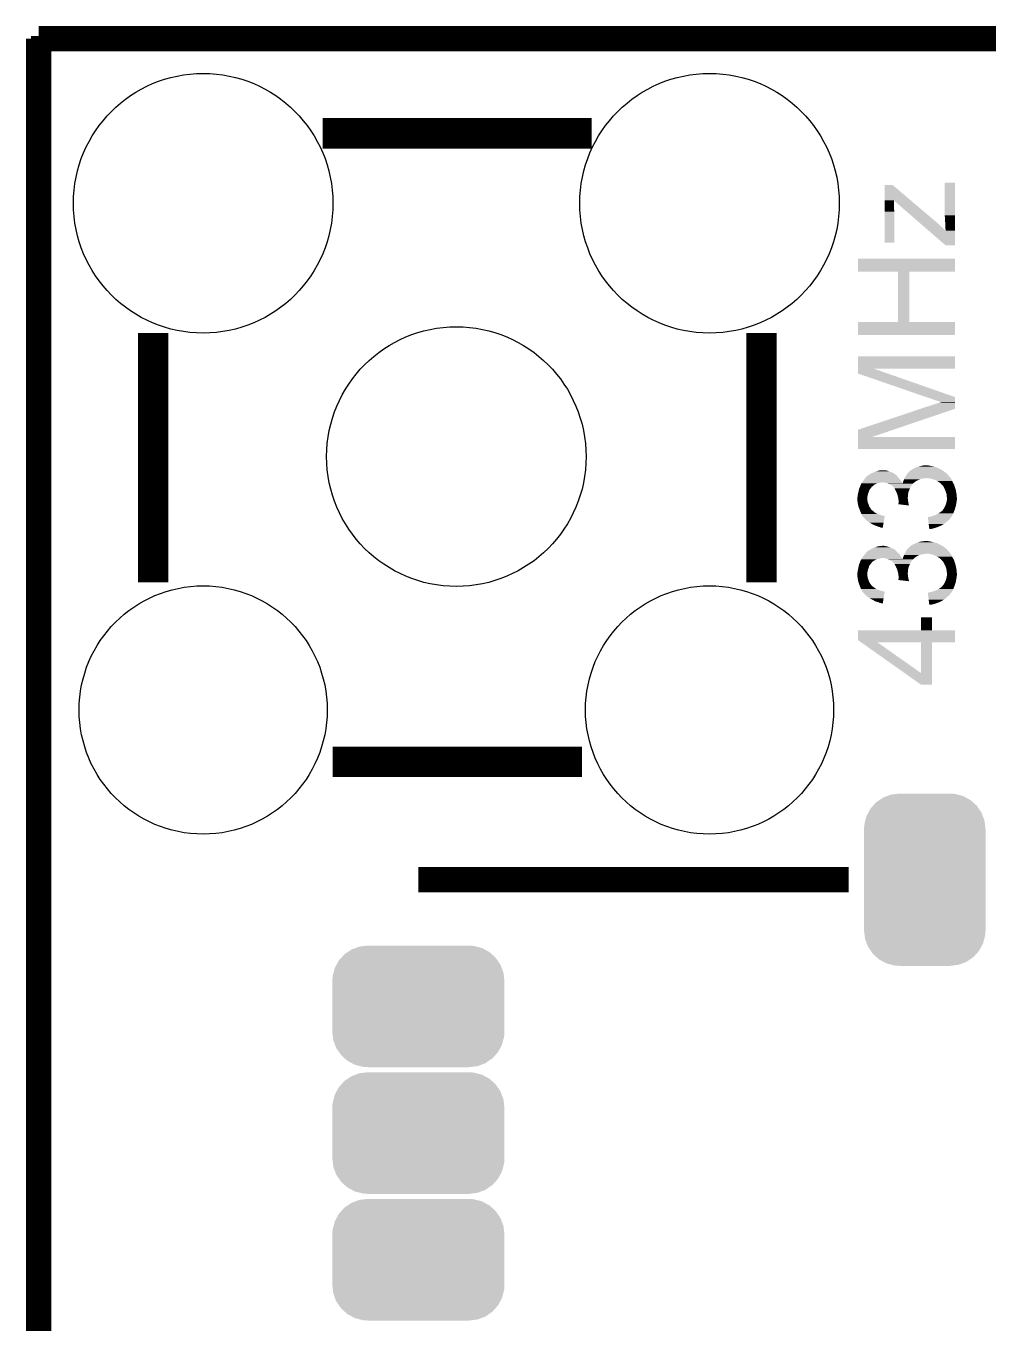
# Model space of a CAD drawing. Extents: x -0.06 to 0.95, y -0.15 to 2.11.
# Drawn here: x -0.055 to 0.325, y 1.595 to 2.107 of the extents above; entities that cross this region are included whole.
import ezdxf

# ---------------------------------------------------------------- set-up
doc = ezdxf.new("R2010")
doc.units = 0
doc.layers.get('0').update_dxf_attribs({"linetype": 'CONTINUOUS'})
for name, color, linetype in [('LORA_CLICK_V104_GKO', 7, 'CONTINUOUS'), ('LORA_CLICK_V104_GTO', 6, 'CONTINUOUS'), ('LORA_CLICK_V104_GTS', 1, 'CONTINUOUS')]:
    doc.layers.add(name, color=color, linetype=linetype)

# ---------------------------------------------------------------- blocks, each defined once
blk = doc.blocks.new('CUSTOM_14')
for points in [[(-0.03042, 0.01921), (-0.02921, 0.02055), (0.03055, 0.01921), (0.02906, 0.02055)], [(-0.02921, 0.02055), (-0.02789, 0.02144), (0.02906, 0.02055), (0.02807, 0.02144)], [(-0.02789, 0.02144), (-0.02644, 0.02243), (0.02807, 0.02144), (0.02624, 0.02243)], [(-0.02644, 0.02243), (-0.02485, 0.02303), (0.02624, 0.02243), (0.02513, 0.02303)], [(-0.02485, 0.02303), (-0.02332, 0.0236), (0.02513, 0.02303), (0.02293, 0.0236)], [(-0.02332, 0.0236), (-0.02107, 0.02387), (0.02293, 0.0236), (0.02189, 0.02387)], [(-0.02107, 0.02387), (-0.02, 0.024), (0.02189, 0.02387), (0.02, 0.024)], [(-0.03303, 0.01513), (-0.03232, 0.01644), (0.03292, 0.01513), (0.03243, 0.01644)], [(-0.03232, 0.01644), (-0.03144, 0.01807), (0.03243, 0.01644), (0.03132, 0.01807)], [(-0.03144, 0.01807), (-0.03042, 0.01921), (0.03132, 0.01807), (0.03055, 0.01921)], [(-0.034, 0.01), (-0.03387, 0.01189), (0.034, 0.01), (0.03377, 0.01189)], [(-0.03387, 0.01189), (-0.0335, 0.01332), (0.03377, 0.01189), (0.0336, 0.01332)], [(-0.0335, 0.01332), (-0.03303, 0.01513), (0.0336, 0.01332), (0.03292, 0.01513)], [(-0.034, -0.01), (-0.034, 0.01), (0.034, -0.01), (0.034, 0.01)], [(-0.03377, -0.01189), (-0.034, -0.01), (0.03387, -0.01189), (0.034, -0.01)], [(-0.0336, -0.01332), (-0.03377, -0.01189), (0.0335, -0.01332), (0.03387, -0.01189)], [(-0.03292, -0.01513), (-0.0336, -0.01332), (0.03303, -0.01513), (0.0335, -0.01332)], [(-0.03243, -0.01644), (-0.03292, -0.01513), (0.03232, -0.01644), (0.03303, -0.01513)], [(-0.03132, -0.01807), (-0.03243, -0.01644), (0.03144, -0.01807), (0.03232, -0.01644)], [(-0.03055, -0.01921), (-0.03132, -0.01807), (0.03042, -0.01921), (0.03144, -0.01807)], [(-0.02906, -0.02055), (-0.03055, -0.01921), (0.02921, -0.02055), (0.03042, -0.01921)], [(-0.02807, -0.02144), (-0.02906, -0.02055), (0.02789, -0.02144), (0.02921, -0.02055)], [(-0.02624, -0.02243), (-0.02807, -0.02144), (0.02644, -0.02243), (0.02789, -0.02144)], [(-0.02513, -0.02303), (-0.02624, -0.02243), (0.02485, -0.02303), (0.02644, -0.02243)], [(-0.02293, -0.0236), (-0.02513, -0.02303), (0.02332, -0.0236), (0.02485, -0.02303)], [(-0.02189, -0.02387), (-0.02293, -0.0236), (0.02107, -0.02387), (0.02332, -0.0236)], [(-0.02, -0.024), (-0.02189, -0.02387), (0.02, -0.024), (0.02107, -0.02387)]]:
    blk.add_solid(points)
blk = doc.blocks.new('CUSTOM_15')
for points in [[(-0.01921, 0.03055), (-0.01789, 0.03144), (0.01906, 0.03055), (0.01807, 0.03144)], [(-0.01789, 0.03144), (-0.01644, 0.03243), (0.01807, 0.03144), (0.01624, 0.03243)], [(-0.01644, 0.03243), (-0.01485, 0.03303), (0.01624, 0.03243), (0.01513, 0.03303)], [(-0.01485, 0.03303), (-0.01332, 0.0336), (0.01513, 0.03303), (0.01293, 0.0336)], [(-0.01332, 0.0336), (-0.01107, 0.03387), (0.01293, 0.0336), (0.01189, 0.03387)], [(-0.01107, 0.03387), (-0.01, 0.034), (0.01189, 0.03387), (0.01, 0.034)], [(-0.02303, 0.02513), (-0.02232, 0.02644), (0.02292, 0.02513), (0.02243, 0.02644)], [(-0.02232, 0.02644), (-0.02144, 0.02807), (0.02243, 0.02644), (0.02132, 0.02807)], [(-0.02144, 0.02807), (-0.02042, 0.02921), (0.02132, 0.02807), (0.02055, 0.02921)], [(-0.02042, 0.02921), (-0.01921, 0.03055), (0.02055, 0.02921), (0.01906, 0.03055)], [(-0.024, 0.02), (-0.02387, 0.02189), (0.024, 0.02), (0.02377, 0.02189)], [(-0.02387, 0.02189), (-0.0235, 0.02332), (0.02377, 0.02189), (0.0236, 0.02332)], [(-0.0235, 0.02332), (-0.02303, 0.02513), (0.0236, 0.02332), (0.02292, 0.02513)], [(-0.024, -0.02), (-0.024, 0.02), (0.024, -0.02), (0.024, 0.02)], [(-0.02377, -0.02189), (-0.024, -0.02), (0.02387, -0.02189), (0.024, -0.02)], [(-0.0236, -0.02332), (-0.02377, -0.02189), (0.0235, -0.02332), (0.02387, -0.02189)], [(-0.02292, -0.02513), (-0.0236, -0.02332), (0.02303, -0.02513), (0.0235, -0.02332)], [(-0.02243, -0.02644), (-0.02292, -0.02513), (0.02232, -0.02644), (0.02303, -0.02513)], [(-0.02132, -0.02807), (-0.02243, -0.02644), (0.02144, -0.02807), (0.02232, -0.02644)], [(-0.02055, -0.02921), (-0.02132, -0.02807), (0.02042, -0.02921), (0.02144, -0.02807)], [(-0.01906, -0.03055), (-0.02055, -0.02921), (0.01921, -0.03055), (0.02042, -0.02921)], [(-0.01807, -0.03144), (-0.01906, -0.03055), (0.01789, -0.03144), (0.01921, -0.03055)], [(-0.01624, -0.03243), (-0.01807, -0.03144), (0.01644, -0.03243), (0.01789, -0.03144)], [(-0.01513, -0.03303), (-0.01624, -0.03243), (0.01485, -0.03303), (0.01644, -0.03243)], [(-0.01293, -0.0336), (-0.01513, -0.03303), (0.01332, -0.0336), (0.01485, -0.03303)], [(-0.01189, -0.03387), (-0.01293, -0.0336), (0.01107, -0.03387), (0.01332, -0.0336)], [(-0.01, -0.034), (-0.01189, -0.03387), (0.01, -0.034), (0.01107, -0.03387)]]:
    blk.add_solid(points)
blk = doc.blocks.new('ROUND_18')
blk.add_circle((0, 0), 0.05125)
blk = doc.blocks.new('ROUND_19')
blk.add_circle((0, 0), 0.049)
blk = doc.blocks.new('ROUND_20')
blk.add_circle((0, 0), 0.05125)

msp = doc.modelspace()

# ---------------------------------------------------------------- linework, layer by layer
at = {"layer": 'LORA_CLICK_V104_GKO'}
for points, const_width in [([(-0.05, 2.102), (0.95, 2.102)], 0.01), ([(-0.05, -0.15), (-0.05, 2.102)], 0.01), ([(-0.05, -0.15), (-0.05, 2.1), (0.95, 2.1)], 0.006)]:
    msp.add_lwpolyline(points, dxfattribs=dict(at, const_width=const_width))
at = {"layer": 'LORA_CLICK_V104_GTO'}
for points, const_width in [([(0.0622, 2.0646), (0.1685, 2.0646)], 0.012), ([(-0.0047, 1.8874), (-0.0047, 1.9858)], 0.012), ([(0.2355, 1.8874), (0.2355, 1.9858)], 0.012), ([(0.0662, 1.8165), (0.1646, 1.8165)], 0.012), ([(0.1, 1.77), (0.27, 1.77)], 0.01)]:
    msp.add_lwpolyline(points, dxfattribs=dict(at, const_width=const_width))
for points in [[(0.2841, 2.0381), (0.2841, 2.0442), (0.2945, 2.0381), (0.2873, 2.0442)], [(0.2841, 2.0442), (0.2841, 2.0442), (0.2873, 2.0442), (0.2841, 2.0442)], [(0.3079, 2.0322), (0.3079, 2.0451), (0.312, 2.0322), (0.312, 2.0451)], [(0.3079, 2.0451), (0.3079, 2.0451), (0.312, 2.0451), (0.3079, 2.0451)], [(0.2841, 2.0376), (0.2841, 2.0381), (0.2878, 2.0376), (0.2878, 2.0381)], [(0.29806, 2.0292), (0.2878, 2.0381), (0.305, 2.0292), (0.2945, 2.0381)], [(0.2841, 2.0371), (0.2841, 2.0376), (0.2879, 2.0371), (0.2878, 2.0376)], [(0.2841, 2.0346), (0.2841, 2.0371), (0.2879, 2.0346), (0.2879, 2.0371)], [(0.2841, 2.0337), (0.2841, 2.0346), (0.288, 2.0337), (0.2879, 2.0346)], [(0.2841, 2.0215), (0.2841, 2.0337), (0.288, 2.0215), (0.288, 2.0337)], [(0.30151, 2.0262), (0.29806, 2.0292), (0.3082, 2.0262), (0.305, 2.0292)], [(0.308, 2.0301), (0.3079, 2.0322), (0.312, 2.0301), (0.312, 2.0322)], [(0.3081, 2.0291), (0.308, 2.0301), (0.312, 2.0291), (0.312, 2.0301)], [(0.3081, 2.0274), (0.3081, 2.0291), (0.312, 2.0274), (0.312, 2.0291)], [(0.3082, 2.0204), (0.30151, 2.0262), (0.312, 2.0204), (0.312, 2.0262)], [(0.3082, 2.0268), (0.3081, 2.0274), (0.312, 2.0268), (0.312, 2.0274)], [(0.3082, 2.0262), (0.3082, 2.0268), (0.312, 2.0262), (0.312, 2.0268)], [(0.2736, 2.01), (0.2736, 2.0151), (0.312, 2.01), (0.312, 2.0151)], [(0.2736, 2.0151), (0.2736, 2.0151), (0.312, 2.0151), (0.2736, 2.0151)], [(0.2894, 1.9901), (0.2894, 2.01), (0.2939, 1.9901), (0.2939, 2.01)], [(0.2894, 2.01), (0.2894, 2.01), (0.2939, 2.01), (0.312, 2.01)], [(0.2736, 1.985), (0.2736, 1.9901), (0.312, 1.985), (0.312, 1.9901)], [(0.2736, 1.9901), (0.2736, 1.9901), (0.312, 1.9901), (0.2939, 1.9901)], [(0.2736, 1.9717), (0.2736, 1.9766), (0.312, 1.9717), (0.312, 1.9766)], [(0.2736, 1.9766), (0.2736, 1.9766), (0.312, 1.9766), (0.2736, 1.9766)], [(0.2736, 1.9698), (0.2736, 1.9717), (0.28534, 1.9698), (0.2799, 1.9717)], [(0.2736, 1.9717), (0.2736, 1.9717), (0.2799, 1.9717), (0.312, 1.9717)], [(0.3003, 1.9606), (0.2736, 1.9698), (0.31171, 1.9606), (0.28534, 1.9698)], [(0.2736, 1.9476), (0.29841, 1.9559), (0.28755, 1.9476), (0.312, 1.9559)], [(0.29841, 1.9559), (0.3008, 1.9567), (0.312, 1.9559), (0.312, 1.9567)], [(0.3006, 1.9605), (0.3003, 1.9606), (0.312, 1.9605), (0.31171, 1.9606)], [(0.303, 1.9597), (0.3006, 1.9605), (0.312, 1.9597), (0.312, 1.9605)], [(0.301, 1.9567), (0.3012, 1.9568), (0.312, 1.9567), (0.312, 1.9568)], [(0.3012, 1.9568), (0.3057, 1.9583), (0.312, 1.9568), (0.312, 1.9583)], [(0.3041, 1.9593), (0.303, 1.9597), (0.312, 1.9593), (0.312, 1.9597)], [(0.3056, 1.9588), (0.3041, 1.9593), (0.312, 1.9588), (0.312, 1.9593)], [(0.3061, 1.9586), (0.3056, 1.9588), (0.312, 1.9586), (0.312, 1.9588)], [(0.3057, 1.9583), (0.3065, 1.9585), (0.312, 1.9583), (0.312, 1.9585)], [(0.3065, 1.9585), (0.3064, 1.9586), (0.312, 1.9585), (0.312, 1.9586)], [(0.2736, 1.9448), (0.2736, 1.9476), (0.27931, 1.9448), (0.28755, 1.9476)], [(0.2736, 1.94), (0.2736, 1.9448), (0.312, 1.94), (0.312, 1.9448)], [(0.2736, 1.9448), (0.2736, 1.9448), (0.312, 1.9448), (0.27931, 1.9448)], [(0.2785, 1.9302), (0.2786, 1.9303), (0.2881, 1.9302), (0.288, 1.9303)], [(0.2786, 1.9303), (0.2789, 1.9304), (0.288, 1.9303), (0.2878, 1.9304)], [(0.2789, 1.9304), (0.2794, 1.9306), (0.2878, 1.9304), (0.2874, 1.9306)], [(0.2794, 1.9306), (0.2796, 1.9307), (0.2874, 1.9306), (0.2872, 1.9307)], [(0.2796, 1.9307), (0.28, 1.9309), (0.2872, 1.9307), (0.28667, 1.9309)], [(0.28, 1.9309), (0.2807, 1.9312), (0.28667, 1.9309), (0.28587, 1.9312)], [(0.2807, 1.9312), (0.2811, 1.9313), (0.28587, 1.9312), (0.2856, 1.9313)], [(0.2811, 1.9313), (0.2815, 1.9314), (0.2856, 1.9313), (0.28525, 1.9314)], [(0.2815, 1.9314), (0.282, 1.9315), (0.28525, 1.9314), (0.2849, 1.9315)], [(0.282, 1.9315), (0.2825, 1.9316), (0.2849, 1.9315), (0.2843, 1.9316)], [(0.2929, 1.93), (0.29329, 1.9305), (0.309, 1.93), (0.3085, 1.9305)], [(0.29329, 1.9305), (0.2936, 1.9309), (0.3085, 1.9305), (0.30794, 1.9309)], [(0.2936, 1.9309), (0.29437, 1.9315), (0.30794, 1.9309), (0.3071, 1.9315)], [(0.29437, 1.9315), (0.2945, 1.9316), (0.3071, 1.9315), (0.30694, 1.9316)], [(0.2945, 1.9316), (0.2946, 1.9317), (0.30694, 1.9316), (0.30678, 1.9317)], [(0.2946, 1.9317), (0.2949, 1.9319), (0.30678, 1.9317), (0.30646, 1.9319)], [(0.2949, 1.9319), (0.2951, 1.932), (0.30646, 1.9319), (0.3063, 1.932)], [(0.2951, 1.932), (0.2955, 1.9322), (0.3063, 1.932), (0.3059, 1.9322)], [(0.2955, 1.9322), (0.29568, 1.9323), (0.3059, 1.9322), (0.3057, 1.9323)], [(0.29568, 1.9323), (0.2962, 1.9326), (0.3057, 1.9323), (0.305, 1.9326)], [(0.2962, 1.9326), (0.2971, 1.9329), (0.305, 1.9326), (0.30416, 1.9329)], [(0.2971, 1.9329), (0.29777, 1.9331), (0.30416, 1.9329), (0.3036, 1.9331)], [(0.29777, 1.9331), (0.2981, 1.9332), (0.3036, 1.9331), (0.303, 1.9332)], [(0.2981, 1.9332), (0.2993, 1.9335), (0.303, 1.9332), (0.3015, 1.9335)], [(0.27436, 1.925), (0.2746, 1.9256), (0.279, 1.925), (0.2797, 1.9256)], [(0.2746, 1.9256), (0.2748, 1.9261), (0.2797, 1.9256), (0.2804, 1.9261)], [(0.2748, 1.9262), (0.2749, 1.9263), (0.28063, 1.9262), (0.28087, 1.9263)], [(0.2748, 1.9261), (0.2748, 1.9262), (0.2804, 1.9261), (0.28063, 1.9262)], [(0.2749, 1.9263), (0.27493, 1.9264), (0.28087, 1.9263), (0.2811, 1.9264)], [(0.27493, 1.9264), (0.275, 1.9266), (0.2811, 1.9264), (0.2818, 1.9266)], [(0.275, 1.9266), (0.27508, 1.9267), (0.2818, 1.9266), (0.2824, 1.9267)], [(0.27508, 1.9267), (0.27516, 1.9268), (0.2824, 1.9267), (0.2829, 1.9268)], [(0.27516, 1.9268), (0.27556, 1.9273), (0.29095, 1.9268), (0.2907, 1.9273)], [(0.27556, 1.9273), (0.2758, 1.9276), (0.2907, 1.9273), (0.29049, 1.9276)], [(0.2758, 1.9276), (0.27609, 1.928), (0.29049, 1.9276), (0.2902, 1.928)], [(0.27609, 1.928), (0.2763, 1.9283), (0.2902, 1.928), (0.28994, 1.9283)], [(0.2763, 1.9283), (0.27664, 1.9287), (0.28994, 1.9283), (0.2896, 1.9287)], [(0.27664, 1.9287), (0.2769, 1.929), (0.2896, 1.9287), (0.28935, 1.929)], [(0.2769, 1.929), (0.27725, 1.9293), (0.28935, 1.929), (0.2891, 1.9293)], [(0.27725, 1.9293), (0.2776, 1.9296), (0.2891, 1.9293), (0.2888, 1.9296)], [(0.2776, 1.9296), (0.27775, 1.9297), (0.2888, 1.9296), (0.2887, 1.9297)], [(0.27775, 1.9297), (0.2782, 1.93), (0.2887, 1.9297), (0.2883, 1.93)], [(0.2782, 1.93), (0.2785, 1.9302), (0.2883, 1.93), (0.2881, 1.9302)], [(0.2845, 1.9267), (0.2839, 1.9268), (0.291, 1.9267), (0.29095, 1.9268)], [(0.2854, 1.9264), (0.2845, 1.9267), (0.29115, 1.9264), (0.291, 1.9267)], [(0.28559, 1.9263), (0.2854, 1.9264), (0.2912, 1.9263), (0.29115, 1.9264)], [(0.2862, 1.926), (0.2856, 1.9263), (0.2951, 1.926), (0.2953, 1.9263)], [(0.287, 1.9256), (0.2862, 1.926), (0.29478, 1.9256), (0.2951, 1.926)], [(0.2871, 1.9255), (0.287, 1.9256), (0.2947, 1.9255), (0.29478, 1.9256)], [(0.2875, 1.9251), (0.2871, 1.9255), (0.2945, 1.9251), (0.2947, 1.9255)], [(0.2912, 1.9265), (0.2913, 1.9266), (0.29551, 1.9265), (0.29563, 1.9266)], [(0.2912, 1.9264), (0.2912, 1.9265), (0.2954, 1.9264), (0.29551, 1.9265)], [(0.2912, 1.9263), (0.2912, 1.9264), (0.2953, 1.9263), (0.2954, 1.9264)], [(0.2913, 1.9266), (0.29147, 1.9271), (0.29563, 1.9266), (0.2962, 1.9271)], [(0.29147, 1.9271), (0.2916, 1.9275), (0.2962, 1.9271), (0.29692, 1.9275)], [(0.2916, 1.9275), (0.29164, 1.9276), (0.29692, 1.9275), (0.2971, 1.9276)], [(0.29164, 1.9276), (0.29179, 1.928), (0.2971, 1.9276), (0.298, 1.928)], [(0.29179, 1.928), (0.2919, 1.9283), (0.298, 1.928), (0.2989, 1.9283)], [(0.2919, 1.9283), (0.29196, 1.9284), (0.2989, 1.9283), (0.2996, 1.9284)], [(0.29196, 1.9284), (0.29202, 1.9285), (0.2996, 1.9284), (0.3002, 1.9285)], [(0.29202, 1.9285), (0.29221, 1.9288), (0.31022, 1.9285), (0.31, 1.9288)], [(0.29221, 1.9288), (0.2924, 1.9291), (0.31, 1.9288), (0.3097, 1.9291)], [(0.2924, 1.9291), (0.29257, 1.9294), (0.3097, 1.9291), (0.3095, 1.9294)], [(0.29257, 1.9294), (0.29268, 1.9296), (0.3095, 1.9294), (0.3093, 1.9296)], [(0.29268, 1.9296), (0.29279, 1.9298), (0.3093, 1.9296), (0.3092, 1.9298)], [(0.29279, 1.9298), (0.2929, 1.93), (0.3092, 1.9298), (0.309, 1.93)], [(0.302, 1.9284), (0.3008, 1.9285), (0.3103, 1.9284), (0.31022, 1.9285)], [(0.3031, 1.9281), (0.302, 1.9284), (0.31048, 1.9281), (0.3103, 1.9284)], [(0.30377, 1.9279), (0.3031, 1.9281), (0.3106, 1.9279), (0.31048, 1.9281)], [(0.3041, 1.9278), (0.30377, 1.9279), (0.31065, 1.9278), (0.3106, 1.9279)], [(0.3049, 1.9274), (0.3041, 1.9278), (0.31085, 1.9274), (0.31065, 1.9278)], [(0.30504, 1.9273), (0.3049, 1.9274), (0.3109, 1.9273), (0.31085, 1.9274)], [(0.3056, 1.9269), (0.30504, 1.9273), (0.31107, 1.9269), (0.3109, 1.9273)], [(0.3061, 1.9266), (0.3056, 1.9269), (0.3112, 1.9266), (0.31107, 1.9269)], [(0.3065, 1.9262), (0.3061, 1.9266), (0.31143, 1.9262), (0.3112, 1.9266)], [(0.30677, 1.9259), (0.3065, 1.9262), (0.3116, 1.9259), (0.31143, 1.9262)], [(0.3073, 1.9253), (0.30677, 1.9259), (0.31177, 1.9253), (0.3116, 1.9259)], [(0.30736, 1.9252), (0.3073, 1.9253), (0.3118, 1.9252), (0.31177, 1.9253)], [(0.3078, 1.9244), (0.30736, 1.9252), (0.3121, 1.9244), (0.3118, 1.9252)], [(0.2734, 1.9209), (0.2735, 1.9215), (0.27734, 1.9209), (0.2774, 1.9215)], [(0.2734, 1.9205), (0.2734, 1.9209), (0.2773, 1.9205), (0.27734, 1.9209)], [(0.2734, 1.92), (0.2734, 1.9205), (0.2773, 1.92), (0.2773, 1.9205)], [(0.2735, 1.9215), (0.2736, 1.9223), (0.2774, 1.9215), (0.27758, 1.9223)], [(0.2736, 1.9223), (0.27363, 1.9224), (0.27758, 1.9223), (0.2776, 1.9224)], [(0.27363, 1.9224), (0.2738, 1.9231), (0.2776, 1.9224), (0.2779, 1.9231)], [(0.2738, 1.9231), (0.27394, 1.9238), (0.2779, 1.9231), (0.2781, 1.9238)], [(0.27394, 1.9238), (0.274, 1.9241), (0.2781, 1.9238), (0.27834, 1.9241)], [(0.274, 1.9241), (0.27408, 1.9243), (0.27834, 1.9241), (0.2785, 1.9243)], [(0.27408, 1.9243), (0.27424, 1.9247), (0.2785, 1.9243), (0.2788, 1.9247)], [(0.27424, 1.9247), (0.27436, 1.925), (0.2788, 1.9247), (0.279, 1.925)], [(0.2879, 1.9248), (0.2875, 1.9251), (0.29435, 1.9248), (0.2945, 1.9251)], [(0.2881, 1.9245), (0.2879, 1.9248), (0.2942, 1.9245), (0.29435, 1.9248)], [(0.2881, 1.9244), (0.2881, 1.9245), (0.29415, 1.9244), (0.2942, 1.9245)], [(0.28825, 1.9241), (0.2881, 1.9244), (0.294, 1.9241), (0.29415, 1.9244)], [(0.2886, 1.9234), (0.28825, 1.9241), (0.29369, 1.9234), (0.294, 1.9241)], [(0.28869, 1.9232), (0.2886, 1.9234), (0.2936, 1.9232), (0.29369, 1.9234)], [(0.289, 1.9225), (0.28869, 1.9232), (0.29347, 1.9225), (0.2936, 1.9232)], [(0.28913, 1.9221), (0.289, 1.9225), (0.2934, 1.9221), (0.29347, 1.9225)], [(0.2893, 1.9216), (0.28913, 1.9221), (0.29335, 1.9216), (0.2934, 1.9221)], [(0.28945, 1.921), (0.2893, 1.9216), (0.2933, 1.921), (0.29335, 1.9216)], [(0.2895, 1.9208), (0.28945, 1.921), (0.2933, 1.9208), (0.2933, 1.921)], [(0.28954, 1.9205), (0.2895, 1.9208), (0.2933, 1.9205), (0.2933, 1.9208)], [(0.28959, 1.9201), (0.28954, 1.9205), (0.2934, 1.9201), (0.2933, 1.9205)], [(0.2896, 1.92), (0.28959, 1.9201), (0.2934, 1.92), (0.2934, 1.9201)], [(0.28967, 1.9196), (0.2896, 1.92), (0.2934, 1.9196), (0.2934, 1.92)], [(0.30816, 1.9235), (0.3078, 1.9244), (0.3123, 1.9235), (0.3121, 1.9244)], [(0.3082, 1.9234), (0.30816, 1.9235), (0.31232, 1.9234), (0.3123, 1.9235)], [(0.3085, 1.9225), (0.3082, 1.9234), (0.3125, 1.9225), (0.31232, 1.9234)], [(0.3087, 1.9218), (0.3085, 1.9225), (0.31258, 1.9218), (0.3125, 1.9225)], [(0.3087, 1.9216), (0.3087, 1.9218), (0.3126, 1.9216), (0.31258, 1.9218)], [(0.3087, 1.9211), (0.3087, 1.9216), (0.31265, 1.9211), (0.3126, 1.9216)], [(0.3088, 1.9209), (0.3087, 1.9211), (0.31266, 1.9209), (0.31265, 1.9211)], [(0.30874, 1.92), (0.30879, 1.9205), (0.3127, 1.92), (0.3127, 1.9205)], [(0.30879, 1.9205), (0.3088, 1.9206), (0.3127, 1.9205), (0.31269, 1.9206)], [(0.3088, 1.9206), (0.3088, 1.9209), (0.31269, 1.9206), (0.31266, 1.9209)], [(0.2734, 1.9195), (0.2734, 1.92), (0.2774, 1.9195), (0.2773, 1.92)], [(0.27349, 1.9189), (0.2734, 1.9195), (0.2775, 1.9189), (0.2774, 1.9195)], [(0.2735, 1.9188), (0.27349, 1.9189), (0.27754, 1.9188), (0.2775, 1.9189)], [(0.27362, 1.9182), (0.2735, 1.9188), (0.2778, 1.9182), (0.27754, 1.9188)], [(0.27378, 1.9174), (0.27362, 1.9182), (0.278, 1.9174), (0.2778, 1.9182)], [(0.2738, 1.9173), (0.27378, 1.9174), (0.27807, 1.9173), (0.278, 1.9174)], [(0.27403, 1.9167), (0.2738, 1.9173), (0.2785, 1.9167), (0.27807, 1.9173)], [(0.2743, 1.916), (0.27403, 1.9167), (0.27894, 1.916), (0.2785, 1.9167)], [(0.27434, 1.9159), (0.2743, 1.916), (0.279, 1.9159), (0.27894, 1.916)], [(0.27441, 1.9157), (0.27434, 1.9159), (0.2794, 1.9157), (0.2791, 1.9159)], [(0.27434, 1.9159), (0.27434, 1.9159), (0.2791, 1.9159), (0.279, 1.9159)], [(0.27455, 1.9153), (0.27441, 1.9157), (0.2798, 1.9153), (0.2794, 1.9157)], [(0.2747, 1.9149), (0.27455, 1.9153), (0.2803, 1.9149), (0.2798, 1.9153)], [(0.27494, 1.9145), (0.2747, 1.9149), (0.281, 1.9145), (0.2803, 1.9149)], [(0.2896, 1.9185), (0.2897, 1.9187), (0.29358, 1.9185), (0.29355, 1.9187)], [(0.2896, 1.9184), (0.2896, 1.9185), (0.2936, 1.9184), (0.29358, 1.9185)], [(0.2896, 1.9182), (0.2896, 1.9184), (0.29366, 1.9182), (0.2936, 1.9184)], [(0.2938, 1.9177), (0.2896, 1.9182), (0.2938, 1.9177), (0.29366, 1.9182)], [(0.2897, 1.9194), (0.28967, 1.9196), (0.29343, 1.9194), (0.2934, 1.9196)], [(0.2897, 1.9187), (0.2897, 1.9194), (0.29355, 1.9187), (0.29343, 1.9194)], [(0.3054, 1.9146), (0.30585, 1.9149), (0.31127, 1.9146), (0.3114, 1.9149)], [(0.30585, 1.9149), (0.3063, 1.9152), (0.3114, 1.9149), (0.31151, 1.9152)], [(0.3063, 1.9152), (0.3071, 1.9158), (0.31151, 1.9152), (0.31172, 1.9158)], [(0.3071, 1.9159), (0.3073, 1.9162), (0.31176, 1.9159), (0.31186, 1.9162)], [(0.3071, 1.9158), (0.3071, 1.9159), (0.31172, 1.9158), (0.31176, 1.9159)], [(0.3073, 1.9162), (0.30738, 1.9163), (0.31186, 1.9162), (0.3119, 1.9163)], [(0.30738, 1.9163), (0.3076, 1.9166), (0.3119, 1.9163), (0.31199, 1.9166)], [(0.3076, 1.9166), (0.3081, 1.9176), (0.31199, 1.9166), (0.3123, 1.9176)], [(0.3081, 1.9176), (0.3082, 1.9178), (0.3123, 1.9176), (0.31233, 1.9178)], [(0.3082, 1.9178), (0.3085, 1.9187), (0.31233, 1.9178), (0.31248, 1.9187)], [(0.3085, 1.9187), (0.30852, 1.9188), (0.31248, 1.9187), (0.3125, 1.9188)], [(0.30852, 1.9188), (0.30863, 1.9193), (0.3125, 1.9188), (0.3126, 1.9193)], [(0.30863, 1.9193), (0.3087, 1.9196), (0.3126, 1.9193), (0.3126, 1.9196)], [(0.3087, 1.9196), (0.30871, 1.9197), (0.3126, 1.9196), (0.3126, 1.9197)], [(0.30871, 1.9197), (0.30874, 1.92), (0.3126, 1.9197), (0.3127, 1.92)], [(0.275, 1.9144), (0.27494, 1.9145), (0.2813, 1.9144), (0.281, 1.9145)], [(0.2751, 1.9142), (0.275, 1.9144), (0.2819, 1.9142), (0.2813, 1.9144)], [(0.2753, 1.9138), (0.2751, 1.9142), (0.283, 1.9138), (0.2819, 1.9142)], [(0.2754, 1.9136), (0.2753, 1.9138), (0.28419, 1.9136), (0.283, 1.9138)], [(0.2756, 1.9133), (0.2754, 1.9136), (0.28415, 1.9133), (0.2842, 1.9136)], [(0.2754, 1.9136), (0.2754, 1.9136), (0.2842, 1.9136), (0.28419, 1.9136)], [(0.2758, 1.9131), (0.2756, 1.9133), (0.28411, 1.9131), (0.28415, 1.9133)], [(0.2759, 1.9129), (0.2758, 1.9131), (0.28408, 1.9129), (0.28411, 1.9131)], [(0.2771, 1.9117), (0.2759, 1.9129), (0.28388, 1.9117), (0.28408, 1.9129)], [(0.2783, 1.9109), (0.2771, 1.9117), (0.28374, 1.9109), (0.28388, 1.9117)], [(0.2795, 1.9102), (0.2783, 1.9109), (0.28362, 1.9102), (0.28374, 1.9109)], [(0.2807, 1.9097), (0.2795, 1.9102), (0.28354, 1.9097), (0.28362, 1.9102)], [(0.30124, 1.9128), (0.3012, 1.9131), (0.3102, 1.9128), (0.31041, 1.9131)], [(0.30132, 1.9122), (0.30124, 1.9128), (0.3097, 1.9122), (0.3102, 1.9128)], [(0.3013, 1.9131), (0.3014, 1.9132), (0.31041, 1.9131), (0.31049, 1.9132)], [(0.30137, 1.9118), (0.30132, 1.9122), (0.3093, 1.9118), (0.3097, 1.9122)], [(0.30138, 1.9117), (0.30137, 1.9118), (0.3091, 1.9117), (0.3093, 1.9118)], [(0.30142, 1.9114), (0.30138, 1.9117), (0.3088, 1.9114), (0.3091, 1.9117)], [(0.30146, 1.9111), (0.30142, 1.9114), (0.3084, 1.9111), (0.3088, 1.9114)], [(0.30149, 1.9108), (0.30146, 1.9111), (0.3081, 1.9108), (0.3084, 1.9111)], [(0.30155, 1.9104), (0.30149, 1.9108), (0.3076, 1.9104), (0.3081, 1.9108)], [(0.30158, 1.9101), (0.30155, 1.9104), (0.307, 1.9101), (0.3076, 1.9104)], [(0.30162, 1.9098), (0.30158, 1.9101), (0.3065, 1.9098), (0.307, 1.9101)], [(0.3016, 1.9132), (0.3019, 1.9133), (0.31049, 1.9132), (0.31056, 1.9133)], [(0.3017, 1.9092), (0.30162, 1.9098), (0.3051, 1.9092), (0.3065, 1.9098)], [(0.3022, 1.9133), (0.3026, 1.9134), (0.31056, 1.9133), (0.31063, 1.9134)], [(0.3026, 1.9134), (0.3029, 1.9135), (0.31063, 1.9134), (0.3107, 1.9135)], [(0.3029, 1.9135), (0.3035, 1.9137), (0.3107, 1.9135), (0.31081, 1.9137)], [(0.3035, 1.9137), (0.3045, 1.9141), (0.31081, 1.9137), (0.31104, 1.9141)], [(0.3045, 1.9141), (0.30468, 1.9142), (0.31104, 1.9141), (0.3111, 1.9142)], [(0.30468, 1.9142), (0.3054, 1.9146), (0.3111, 1.9142), (0.31127, 1.9146)], [(0.2818, 1.9093), (0.2807, 1.9097), (0.28347, 1.9093), (0.28354, 1.9097)], [(0.2822, 1.9092), (0.2818, 1.9093), (0.28345, 1.9092), (0.28347, 1.9093)], [(0.2826, 1.909), (0.2822, 1.9092), (0.28342, 1.909), (0.28345, 1.9092)], [(0.2831, 1.9089), (0.2829, 1.909), (0.2834, 1.9089), (0.28342, 1.909)], [(0.30176, 1.9087), (0.3017, 1.9092), (0.3036, 1.9087), (0.3051, 1.9092)], [(0.30179, 1.9085), (0.30176, 1.9087), (0.3027, 1.9085), (0.3036, 1.9087)], [(0.3018, 1.9084), (0.30179, 1.9085), (0.3018, 1.9084), (0.3027, 1.9085)], [(0.2772, 1.8994), (0.2776, 1.8998), (0.2891, 1.8994), (0.2887, 1.8998)], [(0.2776, 1.8998), (0.27832, 1.9002), (0.2887, 1.8998), (0.2883, 1.9002)], [(0.27832, 1.9002), (0.2785, 1.9003), (0.2883, 1.9002), (0.2881, 1.9003)], [(0.2785, 1.9003), (0.2786, 1.9004), (0.2881, 1.9003), (0.288, 1.9004)], [(0.2786, 1.9004), (0.2789, 1.9006), (0.288, 1.9004), (0.2876, 1.9006)], [(0.2789, 1.9006), (0.2794, 1.9008), (0.2876, 1.9006), (0.2872, 1.9008)], [(0.2794, 1.9008), (0.28, 1.9011), (0.2872, 1.9008), (0.2866, 1.9011)], [(0.28, 1.9011), (0.28035, 1.9012), (0.2866, 1.9011), (0.2864, 1.9012)], [(0.28035, 1.9012), (0.2807, 1.9013), (0.2864, 1.9012), (0.286, 1.9013)], [(0.2807, 1.9013), (0.28097, 1.9014), (0.286, 1.9013), (0.2856, 1.9014)], [(0.28097, 1.9014), (0.2815, 1.9016), (0.2856, 1.9014), (0.2849, 1.9016)], [(0.2815, 1.9016), (0.2825, 1.9017), (0.2849, 1.9016), (0.2843, 1.9017)], [(0.2825, 1.9017), (0.2834, 1.9018), (0.2843, 1.9017), (0.2839, 1.9018)], [(0.2924, 1.8993), (0.29257, 1.8996), (0.3097, 1.8993), (0.3095, 1.8996)], [(0.29257, 1.8996), (0.2929, 1.9002), (0.3095, 1.8996), (0.3089, 1.9002)], [(0.2929, 1.9002), (0.29325, 1.9006), (0.3089, 1.9002), (0.3085, 1.9006)], [(0.29325, 1.9006), (0.2936, 1.901), (0.3085, 1.9006), (0.30803, 1.901)], [(0.2936, 1.901), (0.29383, 1.9012), (0.30803, 1.901), (0.3078, 1.9012)], [(0.29383, 1.9012), (0.29439, 1.9017), (0.3078, 1.9012), (0.3071, 1.9017)], [(0.29439, 1.9017), (0.2945, 1.9018), (0.3071, 1.9017), (0.3069, 1.9018)], [(0.2946, 1.9018), (0.2949, 1.9021), (0.3069, 1.9018), (0.3063, 1.9021)], [(0.2949, 1.9021), (0.2955, 1.9024), (0.3063, 1.9021), (0.3057, 1.9024)], [(0.2955, 1.9024), (0.2962, 1.9027), (0.3057, 1.9024), (0.30518, 1.9027)], [(0.2962, 1.9027), (0.29642, 1.9028), (0.30518, 1.9027), (0.305, 1.9028)], [(0.29642, 1.9028), (0.2971, 1.9031), (0.305, 1.9028), (0.30395, 1.9031)], [(0.2971, 1.9031), (0.29743, 1.9032), (0.30395, 1.9031), (0.3036, 1.9032)], [(0.29743, 1.9032), (0.29777, 1.9033), (0.3036, 1.9032), (0.303, 1.9033)], [(0.29777, 1.9033), (0.2981, 1.9034), (0.303, 1.9033), (0.3025, 1.9034)], [(0.2981, 1.9034), (0.2993, 1.9036), (0.3025, 1.9034), (0.302, 1.9036)], [(0.2993, 1.9036), (0.3007, 1.9037), (0.3015, 1.9036), (0.3012, 1.9037)], [(0.2993, 1.9036), (0.2993, 1.9036), (0.302, 1.9036), (0.3015, 1.9036)], [(0.3007, 1.9037), (0.3007, 1.9037), (0.3012, 1.9037), (0.3007, 1.9037)], [(0.274, 1.8943), (0.27408, 1.8945), (0.27834, 1.8943), (0.2785, 1.8945)], [(0.27408, 1.8945), (0.2742, 1.8948), (0.2785, 1.8945), (0.2788, 1.8948)], [(0.2742, 1.8948), (0.27432, 1.8951), (0.2788, 1.8948), (0.279, 1.8951)], [(0.27432, 1.8951), (0.27436, 1.8952), (0.279, 1.8951), (0.279, 1.8952)], [(0.27436, 1.8952), (0.2746, 1.8958), (0.279, 1.8952), (0.2797, 1.8958)], [(0.2746, 1.8958), (0.27476, 1.8962), (0.2797, 1.8958), (0.2804, 1.8962)], [(0.27476, 1.8962), (0.2748, 1.8963), (0.2804, 1.8962), (0.28063, 1.8963)], [(0.2748, 1.8963), (0.2749, 1.8964), (0.28063, 1.8963), (0.28087, 1.8964)], [(0.2749, 1.8964), (0.27493, 1.8965), (0.28087, 1.8964), (0.2811, 1.8965)], [(0.27493, 1.8965), (0.275, 1.8967), (0.2811, 1.8965), (0.2818, 1.8967)], [(0.275, 1.8967), (0.27508, 1.8968), (0.2818, 1.8967), (0.2824, 1.8968)], [(0.27508, 1.8968), (0.27524, 1.897), (0.2824, 1.8968), (0.2829, 1.897)], [(0.27524, 1.897), (0.2754, 1.8972), (0.29092, 1.897), (0.29081, 1.8972)], [(0.27524, 1.897), (0.27524, 1.897), (0.2829, 1.897), (0.2839, 1.897)], [(0.2754, 1.8972), (0.27553, 1.8974), (0.29081, 1.8972), (0.2907, 1.8974)], [(0.27553, 1.8974), (0.2758, 1.8978), (0.2907, 1.8974), (0.29045, 1.8978)], [(0.2758, 1.8978), (0.27613, 1.8982), (0.29045, 1.8978), (0.2902, 1.8982)], [(0.27613, 1.8982), (0.2763, 1.8984), (0.2902, 1.8982), (0.29, 1.8984)], [(0.2763, 1.8984), (0.27664, 1.8988), (0.29, 1.8984), (0.2896, 1.8988)], [(0.27664, 1.8988), (0.2769, 1.8991), (0.2896, 1.8988), (0.28935, 1.8991)], [(0.2769, 1.8991), (0.2772, 1.8994), (0.28935, 1.8991), (0.2891, 1.8994)], [(0.2845, 1.8968), (0.2839, 1.897), (0.29103, 1.8968), (0.29092, 1.897)], [(0.2854, 1.8966), (0.2845, 1.8968), (0.29115, 1.8966), (0.29103, 1.8968)], [(0.28559, 1.8965), (0.2854, 1.8966), (0.2912, 1.8965), (0.29115, 1.8966)], [(0.2858, 1.8964), (0.2856, 1.8965), (0.2953, 1.8964), (0.2954, 1.8965)], [(0.2862, 1.8962), (0.2858, 1.8964), (0.29517, 1.8962), (0.2953, 1.8964)], [(0.28636, 1.8961), (0.2862, 1.8962), (0.2951, 1.8961), (0.29517, 1.8962)], [(0.287, 1.8957), (0.28636, 1.8961), (0.2947, 1.8957), (0.2951, 1.8961)], [(0.2875, 1.8953), (0.287, 1.8957), (0.2945, 1.8953), (0.2947, 1.8957)], [(0.2879, 1.8949), (0.2875, 1.8953), (0.2943, 1.8949), (0.2945, 1.8953)], [(0.2881, 1.8946), (0.2879, 1.8949), (0.29415, 1.8946), (0.2943, 1.8949)], [(0.2881, 1.8945), (0.2881, 1.8946), (0.2941, 1.8945), (0.29415, 1.8946)], [(0.28821, 1.8943), (0.2881, 1.8945), (0.294, 1.8943), (0.2941, 1.8945)], [(0.2912, 1.8966), (0.2914, 1.897), (0.29551, 1.8966), (0.29597, 1.897)], [(0.2912, 1.8965), (0.2912, 1.8966), (0.2954, 1.8965), (0.29551, 1.8966)], [(0.2914, 1.897), (0.29147, 1.8972), (0.29597, 1.897), (0.2962, 1.8972)], [(0.29147, 1.8972), (0.2916, 1.8976), (0.2962, 1.8972), (0.2968, 1.8976)], [(0.2916, 1.8976), (0.29168, 1.8978), (0.2968, 1.8976), (0.2971, 1.8978)], [(0.29168, 1.8978), (0.29182, 1.8982), (0.2971, 1.8978), (0.298, 1.8982)], [(0.29182, 1.8982), (0.2919, 1.8984), (0.298, 1.8982), (0.2989, 1.8984)], [(0.2919, 1.8984), (0.29201, 1.8986), (0.2989, 1.8984), (0.2996, 1.8986)], [(0.29201, 1.8986), (0.29207, 1.8987), (0.3002, 1.8986), (0.3005, 1.8987)], [(0.29207, 1.8987), (0.2924, 1.8993), (0.31015, 1.8987), (0.3097, 1.8993)], [(0.29207, 1.8987), (0.29207, 1.8987), (0.3005, 1.8987), (0.3008, 1.8987)], [(0.302, 1.8986), (0.3008, 1.8987), (0.31022, 1.8986), (0.31015, 1.8987)], [(0.30237, 1.8985), (0.302, 1.8986), (0.3103, 1.8985), (0.31022, 1.8986)], [(0.3031, 1.8983), (0.30237, 1.8985), (0.31042, 1.8983), (0.3103, 1.8985)], [(0.30385, 1.898), (0.3031, 1.8983), (0.3106, 1.898), (0.31042, 1.8983)], [(0.3041, 1.8979), (0.30385, 1.898), (0.31065, 1.8979), (0.3106, 1.898)], [(0.3049, 1.8975), (0.3041, 1.8979), (0.31085, 1.8975), (0.31065, 1.8979)], [(0.3056, 1.8971), (0.3049, 1.8975), (0.31105, 1.8971), (0.31085, 1.8975)], [(0.30597, 1.8968), (0.3056, 1.8971), (0.3112, 1.8968), (0.31105, 1.8971)], [(0.3061, 1.8967), (0.30597, 1.8968), (0.31126, 1.8967), (0.3112, 1.8968)], [(0.3064, 1.8965), (0.3061, 1.8967), (0.31137, 1.8965), (0.31126, 1.8967)], [(0.3065, 1.8963), (0.3064, 1.8965), (0.31149, 1.8963), (0.31137, 1.8965)], [(0.3067, 1.8961), (0.3065, 1.8963), (0.3116, 1.8961), (0.31149, 1.8963)], [(0.3073, 1.8955), (0.3067, 1.8961), (0.31175, 1.8955), (0.3116, 1.8961)], [(0.3074, 1.8953), (0.3073, 1.8955), (0.3118, 1.8953), (0.31175, 1.8955)], [(0.3078, 1.8945), (0.3074, 1.8953), (0.3121, 1.8945), (0.3118, 1.8953)], [(0.3082, 1.8936), (0.3078, 1.8945), (0.3123, 1.8936), (0.3121, 1.8945)], [(0.2734, 1.8911), (0.27348, 1.8916), (0.27735, 1.8911), (0.2774, 1.8916)], [(0.2734, 1.8906), (0.2734, 1.8911), (0.2773, 1.8906), (0.27735, 1.8911)], [(0.2734, 1.8902), (0.2734, 1.8906), (0.2773, 1.8902), (0.2773, 1.8906)], [(0.2734, 1.8897), (0.2734, 1.8902), (0.2774, 1.8897), (0.2773, 1.8902)], [(0.27349, 1.889), (0.2734, 1.8897), (0.2775, 1.889), (0.2774, 1.8897)], [(0.27348, 1.8916), (0.2735, 1.8917), (0.2774, 1.8916), (0.27742, 1.8917)], [(0.2735, 1.8917), (0.2736, 1.8924), (0.27742, 1.8917), (0.27758, 1.8924)], [(0.2736, 1.8924), (0.27362, 1.8925), (0.27758, 1.8924), (0.2776, 1.8925)], [(0.27362, 1.8925), (0.2738, 1.8933), (0.2776, 1.8925), (0.2779, 1.8933)], [(0.2738, 1.8933), (0.27394, 1.894), (0.2779, 1.8933), (0.2781, 1.894)], [(0.27394, 1.894), (0.274, 1.8943), (0.2781, 1.894), (0.27834, 1.8943)], [(0.2886, 1.8936), (0.28821, 1.8943), (0.29372, 1.8936), (0.294, 1.8943)], [(0.28873, 1.8933), (0.2886, 1.8936), (0.2936, 1.8933), (0.29372, 1.8936)], [(0.289, 1.8927), (0.28873, 1.8933), (0.29348, 1.8927), (0.2936, 1.8933)], [(0.28912, 1.8923), (0.289, 1.8927), (0.2934, 1.8923), (0.29348, 1.8927)], [(0.2893, 1.8917), (0.28912, 1.8923), (0.29335, 1.8917), (0.2934, 1.8923)], [(0.28945, 1.8911), (0.2893, 1.8917), (0.2933, 1.8911), (0.29335, 1.8917)], [(0.2895, 1.8909), (0.28945, 1.8911), (0.2933, 1.8909), (0.2933, 1.8911)], [(0.28954, 1.8906), (0.2895, 1.8909), (0.2933, 1.8906), (0.2933, 1.8909)], [(0.2896, 1.8902), (0.28954, 1.8906), (0.2934, 1.8902), (0.2933, 1.8906)], [(0.28968, 1.8897), (0.2896, 1.8902), (0.2934, 1.8897), (0.2934, 1.8902)], [(0.2897, 1.8896), (0.28968, 1.8897), (0.29342, 1.8896), (0.2934, 1.8897)], [(0.2897, 1.8892), (0.2897, 1.8896), (0.2935, 1.8892), (0.29342, 1.8896)], [(0.3085, 1.8927), (0.3082, 1.8936), (0.3125, 1.8927), (0.3123, 1.8936)], [(0.3087, 1.8919), (0.3085, 1.8927), (0.31258, 1.8919), (0.3125, 1.8927)], [(0.30852, 1.8889), (0.30863, 1.8894), (0.3125, 1.8889), (0.3126, 1.8894)], [(0.30863, 1.8894), (0.3087, 1.8897), (0.3126, 1.8894), (0.3126, 1.8897)], [(0.3087, 1.8913), (0.3087, 1.8919), (0.31264, 1.8913), (0.31258, 1.8919)], [(0.3088, 1.8911), (0.3087, 1.8913), (0.31266, 1.8911), (0.31264, 1.8913)], [(0.3087, 1.8897), (0.30871, 1.8898), (0.3126, 1.8897), (0.3126, 1.8898)], [(0.30871, 1.8898), (0.30875, 1.8902), (0.3126, 1.8898), (0.3127, 1.8902)], [(0.30875, 1.8902), (0.3088, 1.8907), (0.3127, 1.8902), (0.3127, 1.8907)], [(0.3088, 1.8907), (0.3088, 1.8911), (0.3127, 1.8907), (0.31266, 1.8911)], [(0.2735, 1.8889), (0.27349, 1.889), (0.27754, 1.8889), (0.2775, 1.889)], [(0.27362, 1.8883), (0.2735, 1.8889), (0.2778, 1.8883), (0.27754, 1.8889)], [(0.27376, 1.8876), (0.27362, 1.8883), (0.278, 1.8876), (0.2778, 1.8883)], [(0.2738, 1.8874), (0.27376, 1.8876), (0.27813, 1.8874), (0.278, 1.8876)], [(0.27403, 1.8868), (0.2738, 1.8874), (0.2785, 1.8868), (0.27813, 1.8874)], [(0.2743, 1.8861), (0.27403, 1.8868), (0.279, 1.8861), (0.2785, 1.8868)], [(0.27434, 1.886), (0.2743, 1.8861), (0.2791, 1.886), (0.279, 1.8861)], [(0.27441, 1.8858), (0.27434, 1.886), (0.2794, 1.8858), (0.2791, 1.886)], [(0.27452, 1.8855), (0.27441, 1.8858), (0.2798, 1.8855), (0.2794, 1.8858)], [(0.27466, 1.8851), (0.27452, 1.8855), (0.2803, 1.8851), (0.2798, 1.8855)], [(0.2747, 1.885), (0.27466, 1.8851), (0.28047, 1.885), (0.2803, 1.8851)], [(0.27488, 1.8847), (0.2747, 1.885), (0.281, 1.8847), (0.28047, 1.885)], [(0.275, 1.8845), (0.27488, 1.8847), (0.28145, 1.8845), (0.281, 1.8847)], [(0.2751, 1.8843), (0.275, 1.8845), (0.2819, 1.8843), (0.28145, 1.8845)], [(0.27525, 1.884), (0.2751, 1.8843), (0.283, 1.884), (0.2819, 1.8843)], [(0.2896, 1.8886), (0.2897, 1.8888), (0.29359, 1.8886), (0.29356, 1.8888)], [(0.2896, 1.8885), (0.2896, 1.8886), (0.2936, 1.8885), (0.29359, 1.8886)], [(0.2896, 1.8883), (0.2896, 1.8885), (0.29366, 1.8883), (0.2936, 1.8885)], [(0.2938, 1.8878), (0.2896, 1.8883), (0.2938, 1.8878), (0.29366, 1.8883)], [(0.2897, 1.8888), (0.2897, 1.8892), (0.29356, 1.8888), (0.2935, 1.8892)], [(0.3035, 1.8839), (0.3045, 1.8842), (0.31087, 1.8839), (0.31104, 1.8842)], [(0.3045, 1.8842), (0.30468, 1.8843), (0.31104, 1.8842), (0.3111, 1.8843)], [(0.30468, 1.8843), (0.3054, 1.8847), (0.3111, 1.8843), (0.31127, 1.8847)], [(0.3054, 1.8847), (0.30585, 1.885), (0.31127, 1.8847), (0.3114, 1.885)], [(0.30585, 1.885), (0.3063, 1.8853), (0.3114, 1.885), (0.31151, 1.8853)], [(0.3063, 1.8853), (0.3071, 1.886), (0.31151, 1.8853), (0.31176, 1.886)], [(0.3071, 1.8861), (0.3073, 1.8863), (0.31179, 1.8861), (0.31186, 1.8863)], [(0.3071, 1.886), (0.3071, 1.8861), (0.31176, 1.886), (0.31179, 1.8861)], [(0.3073, 1.8863), (0.30737, 1.8864), (0.31186, 1.8863), (0.3119, 1.8864)], [(0.30737, 1.8864), (0.3076, 1.8867), (0.3119, 1.8864), (0.31199, 1.8867)], [(0.3076, 1.8867), (0.3079, 1.8873), (0.31199, 1.8867), (0.31218, 1.8873)], [(0.3079, 1.8873), (0.30807, 1.8877), (0.31218, 1.8873), (0.3123, 1.8877)], [(0.30807, 1.8877), (0.3082, 1.888), (0.3123, 1.8877), (0.31235, 1.888)], [(0.3082, 1.888), (0.3085, 1.8888), (0.31235, 1.888), (0.31248, 1.8888)], [(0.3085, 1.8888), (0.30852, 1.8889), (0.31248, 1.8888), (0.3125, 1.8889)], [(0.2754, 1.8837), (0.27525, 1.884), (0.2842, 1.8837), (0.283, 1.884)], [(0.2756, 1.8835), (0.2754, 1.8837), (0.28417, 1.8835), (0.2842, 1.8837)], [(0.2758, 1.8832), (0.2756, 1.8835), (0.28411, 1.8832), (0.28417, 1.8835)], [(0.276, 1.883), (0.2758, 1.8832), (0.28408, 1.883), (0.28411, 1.8832)], [(0.276, 1.8829), (0.276, 1.883), (0.28406, 1.8829), (0.28408, 1.883)], [(0.2771, 1.8819), (0.276, 1.8829), (0.28389, 1.8819), (0.28406, 1.8829)], [(0.2783, 1.881), (0.2771, 1.8819), (0.28374, 1.881), (0.28389, 1.8819)], [(0.2807, 1.8798), (0.2783, 1.881), (0.28354, 1.8798), (0.28374, 1.881)], [(0.2818, 1.8795), (0.2807, 1.8798), (0.28348, 1.8795), (0.28354, 1.8798)], [(0.2822, 1.8793), (0.2818, 1.8795), (0.28345, 1.8793), (0.28348, 1.8795)], [(0.2826, 1.8792), (0.2822, 1.8793), (0.28343, 1.8792), (0.28345, 1.8793)], [(0.2829, 1.8791), (0.2826, 1.8792), (0.28342, 1.8791), (0.28343, 1.8792)], [(0.2833, 1.879), (0.2831, 1.8791), (0.2834, 1.879), (0.28342, 1.8791)], [(0.30123, 1.883), (0.3012, 1.8832), (0.3102, 1.883), (0.31037, 1.8832)], [(0.30132, 1.8823), (0.30123, 1.883), (0.3097, 1.8823), (0.3102, 1.883)], [(0.3013, 1.8832), (0.3014, 1.8833), (0.31037, 1.8832), (0.31045, 1.8833)], [(0.30134, 1.8821), (0.30132, 1.8823), (0.3095, 1.8821), (0.3097, 1.8823)], [(0.30135, 1.882), (0.30134, 1.8821), (0.3093, 1.882), (0.3095, 1.8821)], [(0.30142, 1.8815), (0.30135, 1.882), (0.3088, 1.8815), (0.3093, 1.882)], [(0.3014, 1.8833), (0.3016, 1.8834), (0.31045, 1.8833), (0.31053, 1.8834)], [(0.30146, 1.8812), (0.30142, 1.8815), (0.3084, 1.8812), (0.3088, 1.8815)], [(0.30149, 1.8809), (0.30146, 1.8812), (0.3081, 1.8809), (0.3084, 1.8812)], [(0.30153, 1.8806), (0.30149, 1.8809), (0.3076, 1.8806), (0.3081, 1.8809)], [(0.30158, 1.8802), (0.30153, 1.8806), (0.307, 1.8802), (0.3076, 1.8806)], [(0.30162, 1.8799), (0.30158, 1.8802), (0.3065, 1.8799), (0.307, 1.8802)], [(0.3017, 1.8793), (0.30162, 1.8799), (0.3051, 1.8793), (0.3065, 1.8799)], [(0.30176, 1.8788), (0.3017, 1.8793), (0.3036, 1.8788), (0.3051, 1.8793)], [(0.3019, 1.8834), (0.3022, 1.8835), (0.31053, 1.8834), (0.31062, 1.8835)], [(0.3022, 1.8835), (0.3026, 1.8836), (0.31062, 1.8835), (0.3107, 1.8836)], [(0.3026, 1.8836), (0.3035, 1.8839), (0.3107, 1.8836), (0.31087, 1.8839)], [(0.30179, 1.8786), (0.30176, 1.8788), (0.3027, 1.8786), (0.3036, 1.8788)], [(0.3018, 1.8785), (0.30179, 1.8786), (0.3018, 1.8785), (0.3027, 1.8786)], [(0.2985, 1.8684), (0.2985, 1.8736), (0.3028, 1.8684), (0.3028, 1.8736)], [(0.2985, 1.8736), (0.2985, 1.8736), (0.3028, 1.8736), (0.2985, 1.8736)], [(0.2736, 1.8646), (0.2736, 1.8684), (0.312, 1.8646), (0.312, 1.8684)], [(0.2736, 1.8684), (0.2736, 1.8684), (0.312, 1.8684), (0.3028, 1.8684)], [(0.27487, 1.8637), (0.2736, 1.8646), (0.312, 1.8637), (0.312, 1.8646)], [(0.29199, 1.8516), (0.27487, 1.8637), (0.2985, 1.8516), (0.2813, 1.8637)], [(0.27487, 1.8637), (0.27487, 1.8637), (0.31033, 1.8637), (0.312, 1.8637)], [(0.2985, 1.8637), (0.2813, 1.8637), (0.3028, 1.8637), (0.31033, 1.8637)], [(0.2985, 1.8516), (0.2985, 1.8637), (0.3028, 1.8516), (0.3028, 1.8637)], [(0.2985, 1.847), (0.29199, 1.8516), (0.3028, 1.847), (0.3028, 1.8516)]]:
    msp.add_solid(points, dxfattribs=at)

# ---------------------------------------------------------------- block references
at = {"layer": 'LORA_CLICK_V104_GTS'}
for name, p in [('ROUND_20', (0.015, 2.037)), ('ROUND_20', (0.215, 2.037)), ('ROUND_18', (0.115, 1.937)), ('ROUND_19', (0.015, 1.837)), ('ROUND_19', (0.215, 1.837)), ('CUSTOM_15', (0.3, 1.77)), ('CUSTOM_14', (0.1, 1.72)), ('CUSTOM_14', (0.1, 1.67)), ('CUSTOM_14', (0.1, 1.62))]:
    msp.add_blockref(name, p, dxfattribs=at)

doc.saveas('drawing.dxf')
